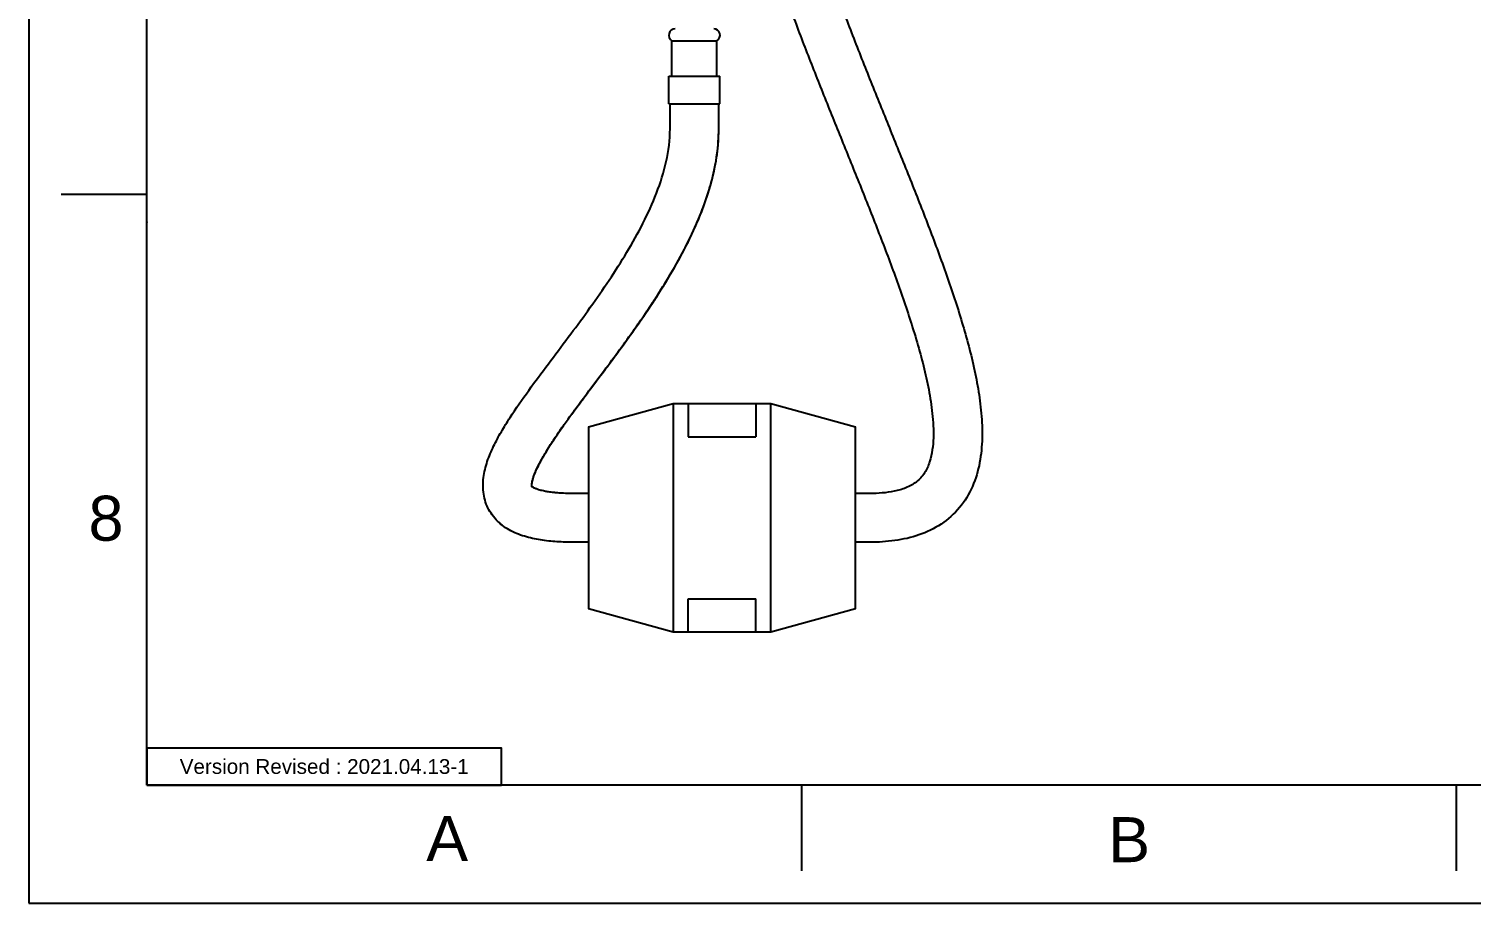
# Model space of a CAD drawing. Header units: millimetres. Extents: x 7392 to 8221, y 1108 to 2280.
# Drawn here: x 7392.3 to 7732.8, y 1108.2 to 1314.6 of the extents above; entities that cross this region are included whole.
import ezdxf

# ---------------------------------------------------------------- set-up
doc = ezdxf.new("R2010")
doc.units = ezdxf.units.MM
doc.layers.add('02___PRT_ALL_AXES', color=7, linetype='Continuous')
doc.layers.add('TEXT', color=2, linetype='Continuous')
doc.styles.get("Standard").update_dxf_attribs({"font": 'arial.ttf'})

msp = doc.modelspace()

# ---------------------------------------------------------------- linework, layer by layer
at = {"color": 7, "linetype": 'Continuous'}
for p, q in [((7392.3, 2279.55), (7392.3, 1108.21)), ((7543.67, 1291.04), (7543.67, 1296.94)), ((7555.17, 1291.04), (7555.17, 1296.94)), ((7420.19, 1275.54), (7399.92, 1275.54)), ((7524.41, 1220.69), (7544.42, 1226.2)), ((7544.42, 1226.2), (7544.42, 1172.18)), ((7544.42, 1226.2), (7567.43, 1226.2)), ((7567.43, 1172.18), (7567.43, 1226.2)), ((7567.43, 1226.2), (7587.43, 1220.69)), ((7524.41, 1220.69), (7524.41, 1177.68)), ((7587.43, 1177.68), (7587.43, 1220.69)), ((7511.03, 1206.62), (7511.03, 1206.69)), ((7511.04, 1206.58), (7511.03, 1206.69)), ((7511.05, 1206.53), (7511.05, 1206.54)), ((7511.05, 1206.53), (7511.05, 1206.54)), ((7524.41, 1204.94), (7520.87, 1204.94)), ((7590.89, 1204.94), (7587.43, 1204.94)), ((7524.41, 1193.43), (7520.87, 1193.43)), ((7590.89, 1193.43), (7587.43, 1193.43)), ((7544.42, 1172.18), (7524.41, 1177.68)), ((7587.43, 1177.68), (7567.43, 1172.18)), ((7567.43, 1172.18), (7544.42, 1172.18)), ((7574.71, 1136.09), (7574.71, 1115.82)), ((7729.21, 1136.09), (7729.21, 1115.82)), ((7392.3, 1108.21), (8220.61, 1108.21))]:
    msp.add_line(p, q, dxfattribs=at)
at = {"linetype": 'Continuous'}
for p, q in [((7420.19, 1136.1), (7420.19, 2251.66)), ((8192.72, 1136.1), (7420.19, 1136.1))]:
    msp.add_line(p, q, dxfattribs=at)
for p, q in [((7547.92, 1226.2), (7547.92, 1218.31)), ((7563.92, 1226.2), (7563.92, 1218.31)), ((7547.92, 1218.31), (7563.92, 1218.31)), ((7547.92, 1172.18), (7547.92, 1180.06)), ((7547.92, 1180.06), (7563.92, 1180.06)), ((7563.92, 1172.18), (7563.92, 1180.06))]:
    msp.add_line(p, q)
at = {"color": 7, "linetype": 'Continuous'}
for points in [[(7527.21, 1232.73), (7527.76, 1233.46), (7528.31, 1234.2), (7528.87, 1234.94), (7529.43, 1235.69), (7529.99, 1236.44), (7530.55, 1237.19), (7531.11, 1237.96), (7531.67, 1238.72), (7532.24, 1239.49), (7532.8, 1240.27), (7533.37, 1241.05), (7533.93, 1241.83), (7534.5, 1242.62), (7535.06, 1243.41), (7535.63, 1244.21), (7536.19, 1245.01), (7536.75, 1245.82), (7537.3, 1246.63), (7537.86, 1247.44), (7538.41, 1248.25), (7538.96, 1249.07), (7539.51, 1249.9), (7540.05, 1250.72), (7540.59, 1251.56), (7541.12, 1252.39), (7541.65, 1253.23), (7542.18, 1254.07), (7542.7, 1254.91), (7543.21, 1255.76), (7543.72, 1256.61), (7544.22, 1257.47), (7544.72, 1258.32), (7545.21, 1259.18), (7545.69, 1260.05), (7546.16, 1260.91), (7546.63, 1261.78), (7547.09, 1262.65), (7547.53, 1263.53), (7547.98, 1264.41), (7548.41, 1265.29), (7548.83, 1266.17), (7549.24, 1267.06), (7549.64, 1267.95), (7550.03, 1268.84), (7550.41, 1269.74), (7550.78, 1270.63), (7551.14, 1271.53), (7551.48, 1272.44), (7551.81, 1273.34), (7552.13, 1274.25), (7552.44, 1275.16), (7552.73, 1276.08), (7553.01, 1276.99), (7553.27, 1277.91), (7553.52, 1278.84), (7553.75, 1279.76), (7553.97, 1280.69), (7554.17, 1281.62), (7554.35, 1282.55), (7554.52, 1283.49), (7554.67, 1284.42), (7554.8, 1285.36), (7554.91, 1286.3), (7555, 1287.25), (7555.08, 1288.19), (7555.13, 1289.14), (7555.16, 1290.09), (7555.17, 1291.04)], [(7511.03, 1206.69), (7511.03, 1206.79), (7511.03, 1206.91), (7511.04, 1207.06), (7511.06, 1207.24), (7511.09, 1207.44), (7511.13, 1207.66), (7511.18, 1207.92), (7511.25, 1208.19), (7511.34, 1208.48), (7511.44, 1208.8), (7511.55, 1209.13), (7511.68, 1209.49), (7511.83, 1209.86), (7511.99, 1210.24), (7512.17, 1210.65), (7512.37, 1211.07), (7512.58, 1211.5), (7512.81, 1211.95), (7513.05, 1212.41), (7513.3, 1212.88), (7513.57, 1213.36), (7513.86, 1213.86), (7514.16, 1214.36), (7514.47, 1214.88), (7514.79, 1215.41), (7515.13, 1215.95), (7515.48, 1216.5), (7515.84, 1217.06), (7516.21, 1217.62), (7516.6, 1218.2), (7516.99, 1218.78), (7517.4, 1219.38), (7517.82, 1219.98), (7518.24, 1220.59), (7518.68, 1221.2), (7519.12, 1221.83), (7519.58, 1222.46), (7520.04, 1223.1), (7520.51, 1223.74), (7520.99, 1224.4), (7521.47, 1225.06), (7521.97, 1225.72), (7522.47, 1226.4), (7522.97, 1227.08), (7523.49, 1227.76), (7524, 1228.46), (7524.53, 1229.15), (7527.21, 1232.73)], [(7511.05, 1206.57), (7511.02, 1206.6), (7511, 1206.61), (7511, 1206.62), (7511, 1206.61)], [(7511.05, 1206.54), (7511.04, 1206.57), (7511.03, 1206.62)], [(7511.18, 1206.47), (7511.1, 1206.53), (7511.05, 1206.57)], [(7520.87, 1204.94), (7520.05, 1204.94), (7519.26, 1204.96), (7518.51, 1204.99), (7517.8, 1205.02), (7517.12, 1205.07), (7516.48, 1205.13), (7515.87, 1205.19), (7515.3, 1205.26), (7514.77, 1205.35), (7514.27, 1205.43), (7513.81, 1205.53), (7513.38, 1205.62), (7512.99, 1205.72), (7512.64, 1205.83), (7512.33, 1205.93), (7512.05, 1206.03), (7511.81, 1206.13), (7511.6, 1206.23), (7511.43, 1206.32), (7511.29, 1206.4), (7511.18, 1206.47)]]:
    msp.add_lwpolyline(points, dxfattribs=at)
msp.add_lwpolyline([(7420.19, 1136.1), (7503.86, 1136.1), (7503.86, 1144.81), (7420.19, 1144.81)], close=True)
for points, knots in [([(7558.54, 1370.99), (7558.9, 1367.19), (7560.05, 1359.61), (7562.64, 1348.42), (7565.84, 1337.39), (7569.47, 1326.49), (7573.39, 1315.7), (7577.53, 1304.99), (7581.79, 1294.33), (7586.1, 1283.69), (7590.39, 1273.04), (7594.57, 1262.35), (7597.87, 1253.37), (7600.31, 1246.11), (7602.01, 1240.63), (7603.52, 1235.09), (7604.58, 1230.42), (7605.23, 1226.65), (7605.6, 1223.8), (7605.83, 1220.94), (7605.87, 1218.06), (7605.64, 1215.2), (7605.05, 1212.38), (7604.08, 1210.17), (7602.92, 1208.64), (7601.51, 1207.33), (7599.38, 1206.18), (7596.61, 1205.39), (7593.76, 1205.01), (7591.85, 1204.94), (7590.89, 1204.94)], [0, 0, 0, 0, 0.06249, 0.124992, 0.187498, 0.250007, 0.312517, 0.375028, 0.437539, 0.500051, 0.562562, 0.625073, 0.687583, 0.718838, 0.750093, 0.781347, 0.8126, 0.828227, 0.843855, 0.859482, 0.875107, 0.89073, 0.906344, 0.921935, 0.929745, 0.937554, 0.953139, 0.968752, 0.984374, 1, 1, 1, 1]), ([(7572.53, 1356.87), (7573.39, 1353.06), (7575.39, 1345.51), (7578.93, 1334.34), (7582.84, 1323.3), (7587, 1312.35), (7591.32, 1301.46), (7595.71, 1290.6), (7600.1, 1279.74), (7604.4, 1268.84), (7608.51, 1257.87), (7612.26, 1246.77), (7614.88, 1237.36), (7616.44, 1229.7), (7617.22, 1223.89), (7617.47, 1218.03), (7616.93, 1212.18), (7615.29, 1206.52), (7612.24, 1201.44), (7607.83, 1197.49), (7602.49, 1194.94), (7596.75, 1193.66), (7592.84, 1193.43), (7590.89, 1193.43)], [0, 0, 0, 0, 0.062521, 0.125048, 0.187576, 0.250105, 0.312635, 0.375165, 0.437696, 0.500225, 0.562754, 0.62528, 0.687796, 0.719058, 0.750316, 0.781566, 0.812801, 0.844006, 0.87518, 0.906345, 0.937534, 0.968756, 1, 1, 1, 1]), ([(7520.87, 1193.43), (7519.56, 1193.43), (7516.96, 1193.5), (7513.07, 1193.89), (7509.25, 1194.71), (7505.61, 1196.19), (7502.46, 1198.58), (7500.27, 1201.89), (7499.36, 1205.75), (7499.65, 1209.68), (7500.78, 1213.43), (7502.4, 1216.98), (7504.31, 1220.39), (7507.1, 1224.79), (7510.86, 1230.1), (7515.54, 1236.35), (7520.24, 1242.59), (7524.87, 1248.87), (7529.33, 1255.28), (7533.54, 1261.86), (7537.36, 1268.67), (7540.61, 1275.78), (7542.99, 1283.23), (7543.67, 1288.44), (7543.67, 1291.04)], [0, 0, 0, 0, 0.031272, 0.062539, 0.093791, 0.125012, 0.156182, 0.187317, 0.218463, 0.249657, 0.280896, 0.312158, 0.343429, 0.374703, 0.43725, 0.499803, 0.562356, 0.624908, 0.687458, 0.750005, 0.812545, 0.875072, 0.93757, 1, 1, 1, 1]), ([(7511.03, 1206.69), (7511.02, 1206.76), (7511, 1206.89), (7511.04, 1207.07), (7511.07, 1207.24), (7511.1, 1207.49), (7511.15, 1207.81), (7511.24, 1208.18), (7511.35, 1208.54), (7511.51, 1209.02), (7511.81, 1209.85), (7512.32, 1211), (7513, 1212.35), (7513.74, 1213.67), (7514.77, 1215.4), (7516.13, 1217.52), (7517.83, 1220.01), (7519.58, 1222.48), (7521.36, 1224.91), (7523.77, 1228.15), (7526.8, 1232.17), (7530.42, 1237), (7533.99, 1241.88), (7537.47, 1246.82), (7540.82, 1251.85), (7545.05, 1258.7), (7549.78, 1267.6), (7553.29, 1277.09), (7554.88, 1284.99), (7555.17, 1289.02), (7555.17, 1291.04)], [0, 0, 0, 0, 0.002319, 0.003917, 0.005691, 0.007687, 0.011801, 0.01571, 0.019552, 0.023441, 0.031288, 0.046909, 0.062541, 0.07817, 0.093799, 0.125055, 0.156313, 0.187571, 0.218828, 0.250086, 0.312602, 0.375117, 0.437632, 0.500147, 0.562661, 0.625173, 0.750145, 0.875033, 0.937522, 1, 1, 1, 1]), ([(7511.18, 1206.47), (7511.16, 1206.49), (7511.11, 1206.54), (7511.07, 1206.58), (7511.01, 1206.63), (7511.02, 1206.59), (7511.03, 1206.58)], [0, 0, 0, 0, 0.374798, 0.694618, 0.849674, 1, 1, 1, 1]), ([(7511.03, 1206.58), (7511.03, 1206.57), (7511.03, 1206.56), (7511.04, 1206.55), (7511.05, 1206.54), (7511.05, 1206.55), (7511.05, 1206.56), (7511.04, 1206.59), (7511.04, 1206.61), (7511.04, 1206.62)], [0, 0, 0, 0, 0.156776, 0.270957, 0.316044, 0.360241, 0.458774, 0.605058, 1, 1, 1, 1]), ([(7511.04, 1206.55), (7511.05, 1206.55), (7511.05, 1206.57), (7511.05, 1206.57), (7511.04, 1206.58)], [0, 0, 0, 0, 0.287913, 1, 1, 1, 1]), ([(7520.87, 1204.94), (7520.04, 1204.94), (7518.8, 1204.96), (7517.16, 1205.06), (7515.93, 1205.18), (7514.9, 1205.32), (7514.09, 1205.47), (7513.49, 1205.6), (7512.89, 1205.74), (7512.39, 1205.9), (7512, 1206.07), (7511.77, 1206.17), (7511.59, 1206.23), (7511.46, 1206.27), (7511.32, 1206.35), (7511.23, 1206.42), (7511.18, 1206.47)], [0, 0, 0, 0, 0.249828, 0.374782, 0.499598, 0.624623, 0.687375, 0.749659, 0.811159, 0.874669, 0.907805, 0.938745, 0.952293, 0.964839, 0.979339, 1, 1, 1, 1])]:
    msp.add_open_spline(points, degree=3, knots=knots, dxfattribs=at)
msp.add_point((7420.19, 1268.98))
msp.add_point((7420.19, 1268.98))
at = {"layer": '02___PRT_ALL_AXES', "color": 7, "linetype": 'Continuous'}
for p, q in [((7544.12, 1303.44), (7544.12, 1311.84)), ((7544.12, 1311.84), (7554.72, 1311.84)), ((7554.72, 1303.44), (7554.72, 1311.84)), ((7543.42, 1296.94), (7543.42, 1303.44)), ((7543.42, 1303.44), (7555.42, 1303.44)), ((7555.42, 1296.94), (7555.42, 1303.44)), ((7543.42, 1296.94), (7555.42, 1296.94))]:
    msp.add_line(p, q, dxfattribs=at)
for centre, start, end in [((7544.87, 1313.14), 90, 239.9866), ((7553.97, 1313.14), 300.0134, 90)]:
    msp.add_arc(centre, 1.5, start, end, dxfattribs=at)

# ---------------------------------------------------------------- texts
at = {"char_height": 10.63, "attachment_point": 5}
for s, width, insert in [('8', 69.7226, (7410.52, 1199.02)), ('A', 13.9445, (7491.06, 1123.44)), ('B', 13.9445, (7652.05, 1123.2))]:
    msp.add_mtext_dynamic_manual_height_columns(s, width=width, gutter_width=17.43, heights=[0], dxfattribs=dict(at, insert=insert))
at = {"layer": 'TEXT', "insert": (7462.03, 1140.45), "char_height": 3.4861, "attachment_point": 5}
msp.add_mtext_dynamic_manual_height_columns('Version Revised : 2021.04.13-1', width=83.6671, gutter_width=17.43, heights=[0], dxfattribs=at)

doc.saveas('drawing.dxf')
